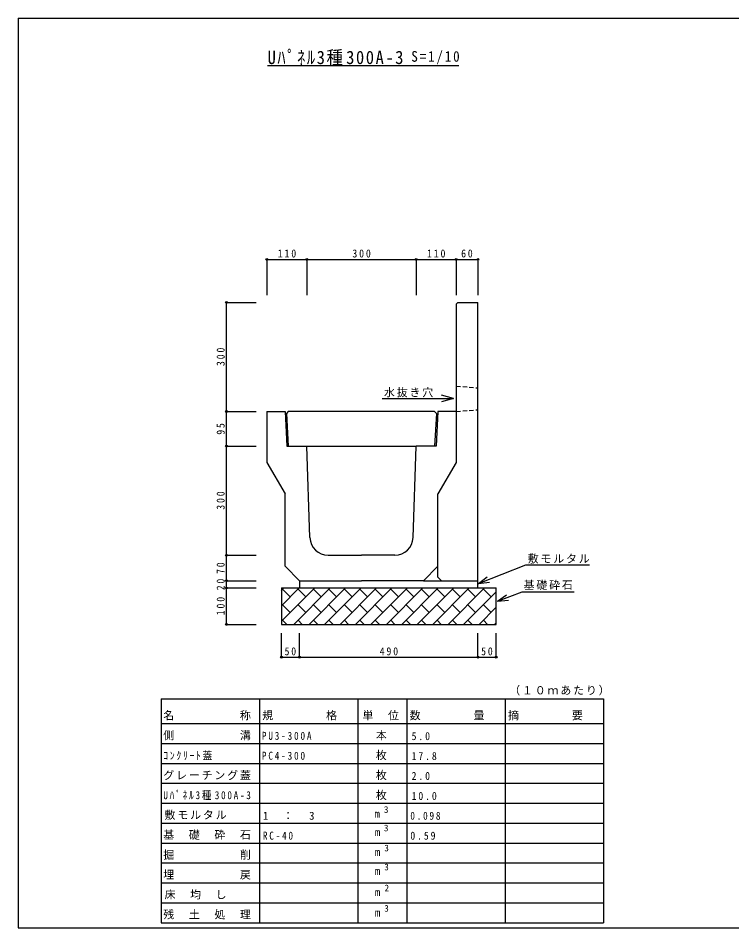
# Model space of a CAD drawing. Units: millimetres at full size, sheet at 1:10. Extents: x -4128 to 3872, y -1307 to 1193.
# Drawn here: x -4128 to -2168, y -1307 to 1193 of the extents above; entities that cross this region are included whole.
import ezdxf
from ezdxf.enums import TextEntityAlignment as Align

# ---------------------------------------------------------------- set-up
doc = ezdxf.new("R2010")
doc.units = ezdxf.units.MM
doc.header["$LTSCALE"] = 10
doc.header["$PDMODE"] = 32
doc.header["$PDSIZE"] = 5
doc.linetypes.add('DASHED1', pattern=[1.8, 1.2, -0.6])
doc.layers.add('0-0_通り芯', color=3, linetype='Continuous')
doc.layers.add('0-3_建具', color=7, linetype='Continuous')
doc.styles.add('ＭＳ ゴシック', font='')
doc.styles.get('ＭＳ ゴシック').set_extended_font_data('MS Gothic')

msp = doc.modelspace()

# ---------------------------------------------------------------- linework, layer by layer
at = {"layer": '0-0_通り芯', "color": 2}
for p, q in [((-4127.93, 1193.3), (3872.07, 1193.3)), ((-4127.93, 1193.3), (-4127.93, -1306.7)), ((-4127.93, -1306.7), (-2127.93, -1306.7))]:
    msp.add_line(p, q, dxfattribs=at)
at = {"layer": '0-0_通り芯'}
for p, q in [((-2920.07, 412.26), (-2925.07, 407.26)), ((-2925.07, 407.26), (-2925.07, -27.74)), ((-2920.07, 412.26), (-2865.07, 412.26)), ((-2865.07, -372.74), (-2865.07, 412.26)), ((-3386.07, 112.26), (-3390.81, 107.27)), ((-3390.81, 107.27), (-3386.07, 17.26)), ((-2984.07, 112.26), (-3386.07, 112.26)), ((-2984.07, 112.26), (-2979.34, 107.27)), ((-2979.34, 107.27), (-2984.07, 17.26)), ((-3390.07, 17.26), (-3035.07, 17.26)), ((-3326.68, -234.41), (-3335.07, 17.26)), ((-3043.46, -234.41), (-3035.07, 17.26)), ((-2925.07, -27.74), (-2975.07, -114.34)), ((-3395.07, -312.74), (-3395.07, -114.34)), ((-2975.07, -342.74), (-2975.07, -114.34)), ((-3276.71, -282.74), (-3185.07, -282.74)), ((-3093.43, -282.74), (-3185.07, -282.74)), ((-3395.07, -312.74), (-3355.07, -352.74)), ((-2975.07, -312.74), (-3015.07, -352.74)), ((-2975.07, -342.74), (-2965.07, -352.74)), ((-3405.07, -372.74), (-2815.07, -372.74)), ((-3405.07, -464.28), (-3313.53, -372.74)), ((-3405.07, -421.85), (-3355.96, -372.74)), ((-3405.07, -379.43), (-3398.38, -372.74)), ((-3371.11, -472.74), (-3271.11, -372.74)), ((-3355.07, -352.74), (-3185.07, -352.74)), ((-3355.07, -352.74), (-3355.07, -372.74)), ((-3328.68, -472.74), (-3228.68, -372.74)), ((-3286.25, -472.74), (-3186.25, -372.74)), ((-3243.83, -472.74), (-3143.83, -372.74)), ((-3201.4, -472.74), (-3101.4, -372.74)), ((-3015.07, -352.74), (-3185.07, -352.74)), ((-3158.97, -472.74), (-3058.97, -372.74)), ((-3116.55, -472.74), (-3016.55, -372.74)), ((-3074.12, -472.74), (-2974.12, -372.74)), ((-3031.69, -472.74), (-2931.69, -372.74)), ((-3015.07, -352.74), (-2965.07, -352.74)), ((-2989.27, -472.74), (-2889.27, -372.74)), ((-2965.07, -352.74), (-2865.07, -352.74)), ((-2946.84, -472.74), (-2846.84, -372.74)), ((-3380.63, -397.41), (-3401.85, -376.2)), ((-3338.21, -397.41), (-3359.42, -376.2)), ((-3295.78, -397.41), (-3316.99, -376.2)), ((-3253.35, -397.41), (-3274.57, -376.2)), ((-3210.93, -397.41), (-3232.14, -376.2)), ((-3168.5, -397.41), (-3189.71, -376.2)), ((-3126.07, -397.41), (-3147.29, -376.2)), ((-3083.65, -397.41), (-3104.86, -376.2)), ((-3041.22, -397.41), (-3062.43, -376.2)), ((-2998.8, -397.41), (-3020.01, -376.2)), ((-2956.37, -397.41), (-2977.58, -376.2)), ((-2913.94, -397.41), (-2935.16, -376.2)), ((-2904.42, -472.74), (-2815.07, -383.4)), ((-2871.52, -397.41), (-2892.73, -376.2)), ((-2829.09, -397.41), (-2850.3, -376.2)), ((-3380.63, -439.84), (-3401.85, -418.63)), ((-3338.21, -439.84), (-3359.42, -418.63)), ((-3295.78, -439.84), (-3316.99, -418.63)), ((-3253.35, -439.84), (-3274.57, -418.63)), ((-3210.93, -439.84), (-3232.14, -418.63)), ((-3168.5, -439.84), (-3189.71, -418.63)), ((-3126.07, -439.84), (-3147.29, -418.63)), ((-3083.65, -439.84), (-3104.86, -418.63)), ((-3041.22, -439.84), (-3062.43, -418.63)), ((-2998.8, -439.84), (-3020.01, -418.63)), ((-2956.37, -439.84), (-2977.58, -418.63)), ((-2913.94, -439.84), (-2935.16, -418.63)), ((-2871.52, -439.84), (-2892.73, -418.63)), ((-2829.09, -439.84), (-2850.3, -418.63)), ((-2861.99, -472.74), (-2815.07, -425.82)), ((-3390.16, -472.74), (-3401.85, -461.05)), ((-3347.73, -472.74), (-3359.42, -461.05)), ((-3305.31, -472.74), (-3316.99, -461.05)), ((-3262.88, -472.74), (-3274.57, -461.05)), ((-3220.45, -472.74), (-3232.14, -461.05)), ((-3178.03, -472.74), (-3189.71, -461.05)), ((-3135.6, -472.74), (-3147.29, -461.05)), ((-3093.18, -472.74), (-3104.86, -461.05)), ((-3050.75, -472.74), (-3062.43, -461.05)), ((-3008.32, -472.74), (-3020.01, -461.05)), ((-2965.9, -472.74), (-2977.58, -461.05)), ((-2923.47, -472.74), (-2935.16, -461.05)), ((-2881.04, -472.74), (-2892.73, -461.05)), ((-2838.62, -472.74), (-2850.3, -461.05)), ((-2819.56, -472.74), (-2815.07, -468.25))]:
    msp.add_line(p, q, dxfattribs=at)
at = {"layer": '0-0_通り芯', "linetype": 'DASHED1'}
for p, q in [((-2925.07, 182.26), (-2865.07, 177.26)), ((-2925.07, 112.26), (-2865.07, 117.26))]:
    msp.add_line(p, q, dxfattribs=at)
at = {"layer": '0-0_通り芯'}
for points in [[(-3445.07, 112.26), (-3395.07, 112.26), (-3390.07, 17.26)], [(-3445.07, 112.26), (-3445.07, -27.74), (-3395.07, -114.34)], [(-2925.07, 112.26), (-2975.07, 112.26), (-2980.07, 17.26), (-3035.07, 17.26)], [(-3405.07, -372.74), (-3405.07, -472.74), (-2815.07, -472.74), (-2815.07, -372.74)]]:
    msp.add_lwpolyline(points, dxfattribs=at)
for centre, start, end in [((-3276.71, -232.74), 181.90915, 270), ((-3093.43, -232.74), 270, 358.09085)]:
    msp.add_arc(centre, 50, start, end, dxfattribs=at)
at = {"layer": '0-3_建具'}
for p, q in [((-3442.93, 1063.3), (-2918.01, 1063.3)), ((-3445.07, 530.38), (-3335.07, 530.38)), ((-3445.07, 530.38), (-3445.07, 432.31)), ((-3335.07, 530.38), (-3335.07, 432.31)), ((-3335.07, 530.38), (-3035.07, 530.38)), ((-3035.07, 530.38), (-3035.07, 432.31)), ((-3035.07, 530.38), (-2925.07, 530.38)), ((-2925.07, 530.38), (-2925.07, 432.31)), ((-2925.07, 530.38), (-2865.07, 530.38)), ((-2865.07, 530.38), (-2865.07, 432.31)), ((-3555.68, 112.26), (-3555.68, 412.26)), ((-3555.68, 412.26), (-3474.11, 412.26)), ((-2932.2, 147.75), (-2965.12, 138.57)), ((-3555.68, 17.26), (-3555.68, 112.26)), ((-3555.68, 112.26), (-3474.11, 112.26)), ((-3555.68, 112.26), (-3474.11, 112.26)), ((-3555.68, -282.74), (-3555.68, 17.26)), ((-3555.68, 17.26), (-3474.11, 17.26)), ((-3555.68, -352.74), (-3555.68, -282.74)), ((-3555.68, -282.74), (-3474.11, -282.74)), ((-2863.59, -360.28), (-2733.68, -309.37)), ((-2733.68, -309.37), (-2558.5, -309.37)), ((-2863.59, -360.28), (-2839.44, -342.48)), ((-3555.68, -372.74), (-3555.68, -352.74)), ((-3555.68, -352.74), (-3474.11, -352.74)), ((-3555.68, -472.74), (-3555.68, -372.74)), ((-3555.68, -372.74), (-3474.11, -372.74)), ((-2863.59, -360.28), (-2833.77, -356.93)), ((-2811.26, -409.32), (-2743.95, -383.02)), ((-2811.26, -409.32), (-2787.09, -391.54)), ((-2743.95, -383.02), (-2600.92, -383.02)), ((-2811.26, -409.32), (-2781.44, -406)), ((-3555.68, -472.74), (-3474.11, -472.74)), ((-3405.07, -563.02), (-3405.07, -497.11)), ((-3355.07, -563.02), (-3355.07, -497.11)), ((-2865.07, -563.02), (-2865.07, -497.11)), ((-2815.07, -563.02), (-2815.07, -497.11)), ((-3405.07, -563.02), (-3355.07, -563.02)), ((-3355.07, -563.02), (-2865.07, -563.02)), ((-2865.07, -563.02), (-2815.07, -563.02)), ((-3735.43, -676.98), (-2520.43, -676.98)), ((-3735.43, -676.98), (-3735.43, -1292.58)), ((-3465.43, -676.98), (-3465.43, -1292.58)), ((-3195.43, -676.98), (-3195.43, -1292.58)), ((-3060.43, -676.98), (-3060.43, -1292.58)), ((-2790.43, -676.98), (-2790.43, -1292.58)), ((-2520.43, -676.98), (-2520.43, -1292.58)), ((-3735.43, -745.38), (-2520.43, -745.38)), ((-3735.43, -800.1), (-2520.43, -800.1)), ((-3735.43, -854.82), (-2520.43, -854.82)), ((-3735.43, -909.54), (-2520.43, -909.54)), ((-3735.43, -964.54), (-2520.43, -964.54)), ((-3735.43, -1018.98), (-2520.43, -1018.98)), ((-3735.43, -1073.7), (-2520.43, -1073.7)), ((-3735.43, -1128.42), (-2520.43, -1128.42)), ((-3735.43, -1183.14), (-2520.43, -1183.14)), ((-3735.43, -1237.86), (-2520.43, -1237.86)), ((-3735.43, -1292.58), (-2520.43, -1292.58)), ((-3649.93, -1292.58), (-2740.93, -1292.58))]:
    msp.add_line(p, q, dxfattribs=at)
msp.add_lwpolyline([(-3128.52, 147.75), (-2932.2, 147.75), (-2965.12, 156.93)], dxfattribs=at)
for p in [(-3445.07, 530.38), (-3335.07, 530.38), (-3035.07, 530.38), (-2925.07, 530.38), (-2865.07, 530.38), (-3555.68, 412.26), (-3555.68, 112.26), (-3555.68, 17.26), (-3555.68, -282.74), (-3555.68, -352.74), (-3555.68, -372.74), (-3555.68, -472.74), (-3405.07, -563.02), (-3355.07, -563.02), (-2865.07, -563.02), (-2815.07, -563.02)]:
    msp.add_point(p, dxfattribs=at)

# ---------------------------------------------------------------- texts
at = {"layer": '0-3_建具', "color": 4, "style": 'ＭＳ ゴシック'}
for s, p in [('3', (-3123.41, -996.36)), ('3', (-3123.41, -1046.97)), ('3', (-3122.24, -1102.04)), ('3', (-3122.51, -1154.29)), ('2', (-3121.61, -1211.82)), ('3', (-3122.51, -1267.91))]:
    msp.add_text(s, height=18.33, dxfattribs=at).set_placement(p, align=Align.BOTTOM_LEFT)
at = {"layer": '0-3_建具', "style": 'ＭＳ ゴシック'}
for p in [(-3149.51, -1010.72), (-3148.61, -1061.34), (-3148.61, -1116.06), (-3148.61, -1168.04), (-3148.52, -1226.18), (-3148.34, -1282.27)]:
    msp.add_text('m', height=21.99, dxfattribs=at).set_placement(p, align=Align.BOTTOM_LEFT)
at = {"layer": '0-3_建具', "color": 3, "insert": (-3442.93, 1063.3), "char_height": 36.66, "attachment_point": 7, "style": 'ＭＳ ゴシック'}
msp.add_mtext('\\T1.2;\\W0.9;Uﾊﾟﾈﾙ3種300A-3', dxfattribs=at)
at = {"layer": '0-3_建具', "attachment_point": 7, "style": 'ＭＳ ゴシック'}
for s, insert, char_height in [('\\T1.28;\\W0.9;S=1/10', (-3048.24, 1066.5), 29.33), ('\\T1.38;\\W0.9;110', (-3415.07, 535.38), 21.99), ('\\T1.38;\\W0.9;300', (-3210.07, 535.38), 21.99), ('\\T1.38;\\W0.9;110', (-3005.07, 535.38), 21.99), ('\\T1.36;\\W0.9;60', (-2911.32, 535.38), 21.99), ('\\T1.17;水抜き穴', (-3123.29, 151.31), 21.99), ('\\T1.17;敷モルタル', (-2728.46, -305.8), 21.99), ('\\T1.17;基礎砕石', (-2739.78, -378.06), 21.99), ('\\T1.36;\\W0.9;50', (-3396.32, -558.02), 21.99), ('\\T1.38;\\W0.9;490', (-3135.07, -558.02), 21.99), ('\\T1.36;\\W0.9;50', (-2856.32, -558.02), 21.99), ('\\T1.17;（１０ｍあたり）', (-2779.18, -668.04), 21.99), ('\\T1.17;名\u3000\u3000\u3000\u3000\u3000称', (-3729.43, -736.44), 21.99), ('\\T1.17;規\u3000\u3000\u3000\u3000格', (-3457.68, -736.44), 21.99), ('\\T1.17;単\u3000位', (-3182.43, -736.44), 21.99), ('\\T1.17;数\u3000\u3000\u3000\u3000量', (-3052.68, -736.44), 21.99), ('\\T1.17;摘\u3000\u3000\u3000\u3000要', (-2782.68, -736.44), 21.99), ('\\T1.17;側\u3000\u3000\u3000\u3000\u3000溝', (-3729.43, -791.16), 21.99), ('\\T1.39;\\W0.85;PU3-300A', (-3458.68, -790.37), 21.99), ('\\T1.17;\u3000本', (-3180.68, -791.16), 21.99), ('\\T1.38;\\W0.9;5.0', (-3047.43, -791.16), 21.99), ('\\T1.33;\\W0.9;ｺﾝｸﾘｰﾄ蓋', (-3729.43, -845.88), 21.99), ('\\T1.39;\\W0.85;PC4-300', (-3458.68, -845.09), 21.99), ('\\T1.17;\u3000枚', (-3180.68, -845.88), 21.99), ('\\T1.38;\\W0.9;17.8', (-3047.43, -845.88), 21.99), ('\\T1.17;グレーチング蓋', (-3729.43, -900.6), 21.99), ('\\T1.17;\u3000枚', (-3180.68, -900.6), 21.99), ('\\T1.38;\\W0.9;2.0', (-3047.43, -900.6), 21.99), ('\\T1.36;\\W0.85;Uﾊﾟﾈﾙ3種300A-3', (-3729.43, -955.6), 21.99), ('\\T1.17;\u3000枚', (-3180.68, -955.6), 21.99), ('\\T1.38;\\W0.9;10.0', (-3047.43, -955.6), 21.99), ('\\T1.17;敷モルタル', (-3725.93, -1010.04), 21.99), ('\\T1.21;1\u3000：\u30003', (-3455.93, -1010.04), 21.99), ('\\T1.38;\\W0.85;0.098', (-3050.93, -1010.04), 21.99), ('\\T1.17;基\u3000礎\u3000砕\u3000石', (-3729.43, -1064.76), 21.99), ('\\T1.38;\\W0.85;RC-40', (-3455.93, -1064.76), 21.99), ('\\T1.38;\\W0.9;0.59', (-3050.93, -1064.76), 21.99), ('\\T1.17;掘\u3000\u3000\u3000\u3000\u3000削', (-3729.43, -1119.48), 21.99), ('\\T1.17;埋\u3000\u3000\u3000\u3000\u3000戻', (-3729.43, -1174.2), 21.99), ('\\T1.17;床\u3000均\u3000し', (-3725.93, -1228.92), 21.99), ('\\T1.17;残\u3000土\u3000処\u3000理', (-3729.43, -1283.64), 21.99)]:
    msp.add_mtext(s, dxfattribs=dict(at, insert=insert, char_height=char_height))
at = {"layer": '0-3_建具', "char_height": 21.99, "attachment_point": 7, "rotation": 90, "style": 'ＭＳ ゴシック'}
for s, insert in [('\\T1.38;\\W0.9;300', (-3560.68, 237.26)), ('\\T1.36;\\W0.9;95', (-3560.68, 48.51)), ('\\T1.38;\\W0.9;300', (-3560.68, -157.74)), ('\\T1.36;\\W0.9;70', (-3560.68, -333.99)), ('\\T1.36;\\W0.9;20', (-3560.68, -378.99)), ('\\T1.38;\\W0.9;100', (-3560.68, -447.74))]:
    msp.add_mtext(s, dxfattribs=dict(at, insert=insert))

doc.saveas('drawing.dxf')
